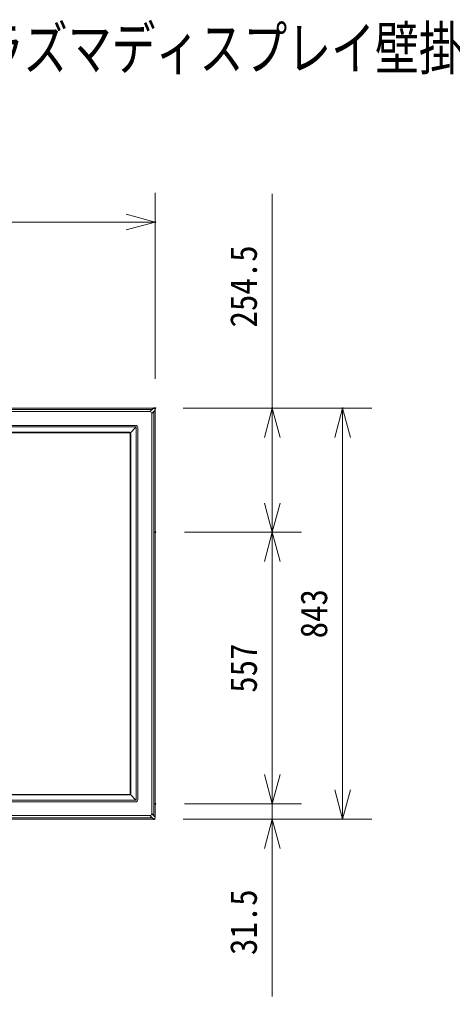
# Model space of a CAD drawing. Units: millimetres, scale not verified. Extents: x -98 to 63, y -194 to 57.
# Drawn here: x -11.8 to 17.8, y -10 to 56.8 of the extents above; entities that cross this region are included whole.
import ezdxf
from ezdxf.enums import TextEntityAlignment as Align

# ---------------------------------------------------------------- set-up
doc = ezdxf.new("R2010")
doc.units = ezdxf.units.MM
doc.header["$LTSCALE"] = 0.125
doc.header["$PDMODE"] = 32
doc.header["$PDSIZE"] = 0.0625
doc.linetypes.add('USER5', pattern=[1.4, 0.7, -0.7])
for name, color, linetype, lineweight in [('0-0_0', 7, 'Continuous', 9), ('0-5_GAIKEI', 1, 'USER5', 18), ('0-6_SUNPO', 3, 'Continuous', 18)]:
    doc.layers.add(name, color=color, linetype=linetype, lineweight=lineweight)
doc.layers.add('0-2_MOJI1', color=7, linetype='Continuous')
doc.layers.add('0-4_DEFPOINTS', color=7, linetype='Continuous')
doc.styles.add('ＭＳ ゴシック', font='')
doc.styles.get('ＭＳ ゴシック').set_extended_font_data('MS Gothic')

# ---------------------------------------------------------------- blocks, each defined once
blk = doc.blocks.new('_OPEN30')
at = {"layer": '0-0_0'}
blk.add_line((0, 0), (-1, 0), dxfattribs=at)
blk.add_lwpolyline([(-1, 0.26795), (0, 0), (-1, -0.26795)], dxfattribs=at)
blk = doc.blocks.new('D11')
at = {"layer": '0-4_DEFPOINTS'}
for p in [(-10.7835, 17.1346), (-2.7835, 17.1346), (-10.7835, -1.432)]:
    blk.add_point(p, dxfattribs=at)
at = {"layer": '0-6_SUNPO', "color": 7, "lineweight": 9}
for p, q in [((-8.7835, 17.1346), (-0.7835, 17.1346)), ((-2.7835, 0.568), (-2.7835, 15.1346)), ((-8.7835, -1.432), (-0.7835, -1.432))]:
    blk.add_line(p, q, dxfattribs=at)
at = {"layer": '0-6_SUNPO', "xscale": 2, "yscale": 2}
for p, rotation in [((-2.7835, 17.1346), 90), ((-2.7835, -1.432), 270)]:
    blk.add_blockref('_OPEN30', p, dxfattribs=dict(at, rotation=rotation))
at = {"layer": '0-6_SUNPO', "color": 7, "style": 'ＭＳ ゴシック', "width": 0.9}
blk.add_text('557', height=1.833, rotation=90, dxfattribs=at).set_placement((-3.2835, 6.1638), align=Align.BOTTOM_LEFT)
blk = doc.blocks.new('D10')
at = {"layer": '0-4_DEFPOINTS'}
for p in [(-10.7835, 25.618), (-2.7835, 25.618), (-10.7835, 17.1346)]:
    blk.add_point(p, dxfattribs=at)
at = {"layer": '0-6_SUNPO', "color": 7, "lineweight": 9}
for p, q in [((-2.7835, 25.618), (-2.7835, 40.2846)), ((-8.7835, 25.618), (-0.7835, 25.618)), ((-2.7835, 19.1346), (-2.7835, 23.618)), ((-8.7835, 17.1346), (-0.7835, 17.1346))]:
    blk.add_line(p, q, dxfattribs=at)
at = {"layer": '0-6_SUNPO', "xscale": 2, "yscale": 2}
for p, rotation in [((-2.7835, 25.618), 90), ((-2.7835, 17.1346), 270)]:
    blk.add_blockref('_OPEN30', p, dxfattribs=dict(at, rotation=rotation))
at = {"layer": '0-6_SUNPO', "color": 7, "style": 'ＭＳ ゴシック', "width": 0.9}
blk.add_text('254.5', height=1.833, rotation=90, dxfattribs=at).set_placement((-3.2835, 31.1388), align=Align.BOTTOM_LEFT)
blk = doc.blocks.new('D8')
at = {"layer": '0-4_DEFPOINTS'}
for p in [(-10.7772, 38.3413), (-57.4106, 25.6177), (-10.7772, 25.6177)]:
    blk.add_point(p, dxfattribs=at)
at = {"layer": '0-6_SUNPO', "color": 7, "lineweight": 9}
for p, q in [((-57.4106, 27.6177), (-57.4106, 40.3413)), ((-10.7772, 27.6177), (-10.7772, 40.3413)), ((-55.4106, 38.3413), (-12.7772, 38.3413))]:
    blk.add_line(p, q, dxfattribs=at)
at = {"layer": '0-6_SUNPO', "xscale": 2, "yscale": 2, "rotation": 180}
blk.add_blockref('_OPEN30', (-57.4106, 38.3413), dxfattribs=at)
at = {"layer": '0-6_SUNPO', "xscale": 2, "yscale": 2}
blk.add_blockref('_OPEN30', (-10.7772, 38.3413), dxfattribs=at)
at = {"layer": '0-6_SUNPO', "color": 7, "style": 'ＭＳ ゴシック', "width": 0.9}
blk.add_text('1399', height=1.833, dxfattribs=at).set_placement((-36.3439, 38.8413), align=Align.BOTTOM_LEFT)
blk = doc.blocks.new('D7')
at = {"layer": '0-4_DEFPOINTS'}
for p in [(-10.8644, 25.618), (2.0255, 25.618), (-10.8644, -2.477)]:
    blk.add_point(p, dxfattribs=at)
at = {"layer": '0-6_SUNPO', "color": 7, "lineweight": 9}
for p, q in [((-8.8644, 25.618), (4.0255, 25.618)), ((2.0255, -0.477), (2.0255, 23.618)), ((-8.8644, -2.477), (4.0255, -2.477))]:
    blk.add_line(p, q, dxfattribs=at)
at = {"layer": '0-6_SUNPO', "xscale": 2, "yscale": 2}
for p, rotation in [((2.0255, 25.618), 90), ((2.0255, -2.477), 270)]:
    blk.add_blockref('_OPEN30', p, dxfattribs=dict(at, rotation=rotation))
at = {"layer": '0-6_SUNPO', "color": 7, "style": 'ＭＳ ゴシック', "width": 0.9}
blk.add_text('843', height=1.833, rotation=90, dxfattribs=at).set_placement((1.5255, 9.883), align=Align.BOTTOM_LEFT)

msp = doc.modelspace()

# ---------------------------------------------------------------- linework, layer by layer
at = {"layer": '0-5_GAIKEI', "color": 7, "linetype": 'Continuous'}
for p, q in [((-49.0134, 30.2319), (-2.6464, 30.2319)), ((-2.5132, 30.0988), (-2.5132, 2.2651)), ((-49.0134, 2.1319), (-2.6464, 2.1319))]:
    msp.add_line(p, q, dxfattribs=at)
at = {"layer": '0-5_GAIKEI', "linetype": 'Continuous'}
for p, q in [((-48.9245, 30.1416), (-2.7353, 30.1416)), ((-2.8865, 29.9904), (-2.7353, 30.1416)), ((-2.7366, 30.1416), (-2.6464, 30.2319)), ((-2.5132, 30.0988), (-2.6035, 30.0085)), ((-2.8865, 29.9904), (-48.7732, 29.9904)), ((-2.6035, 30.0098), (-2.7547, 29.8586)), ((-2.7547, 29.8586), (-2.7547, 2.5052)), ((-2.6035, 2.354), (-2.6035, 30.0098)), ((-3.8687, 29.0512), (-47.7911, 29.0512)), ((-47.7866, 28.9455), (-3.8732, 28.9455)), ((-3.8385, 28.9316), (-4.2193, 28.5508)), ((-3.8246, 3.4669), (-3.8246, 28.8969)), ((-3.7189, 28.9014), (-3.7189, 3.4624)), ((-4.2879, 28.5787), (-47.3718, 28.5787)), ((-47.362, 28.5386), (-4.2977, 28.5386)), ((-4.2315, 28.4724), (-4.2315, 3.8914)), ((-4.1914, 28.4822), (-4.1914, 3.8816)), ((-3.8732, 3.4183), (-47.7866, 3.4183)), ((-47.3718, 3.7851), (-4.2879, 3.7851)), ((-47.362, 3.8252), (-4.2977, 3.8252)), ((-4.2193, 3.813), (-3.8385, 3.4322)), ((-47.7911, 3.3126), (-3.8687, 3.3126)), ((-2.7353, 2.2222), (-48.9245, 2.2222)), ((-48.7732, 2.3734), (-2.8865, 2.3734)), ((-2.7353, 2.2222), (-2.8865, 2.3734)), ((-2.7547, 2.5052), (-2.6035, 2.354)), ((-2.6464, 2.1319), (-2.7366, 2.2222)), ((-2.6035, 2.3553), (-2.5132, 2.2651))]:
    msp.add_line(p, q, dxfattribs=at)
at = {"layer": '0-5_GAIKEI', "color": 7, "linetype": 'Continuous'}
for centre, major_axis in [((-2.6467, 30.0984), (-0.0945, -0.0945)), ((-2.6467, 2.2654), (-0.0945, 0.0945))]:
    msp.add_ellipse(centre, major_axis=major_axis, ratio=0.997265, start_param=2.357564, end_param=3.9256213, dxfattribs=at)
at = {"layer": '0-5_GAIKEI', "linetype": 'Continuous'}
for centre, major_axis, ratio, start_param, end_param in [((-3.1275, 29.6176), (-0.3348, -0.3348), 0.49281, 2.7306286, 3.5525567), ((-3.8731, 28.8957), (-0.0494, 0.0084), 0.995515, 4.1175689, 4.8825404), ((-3.8691, 28.901), (-0.1064, -0.1064), 0.997265, 2.357564, 3.9256213), ((-3.8744, 28.897), (-0.0084, 0.0494), 0.995515, 4.5422375, 5.3072091), ((-4.2987, 28.4714), (-0.0478, -0.0478), 0.985257, 2.3636208, 3.9195645), ((-4.2904, 28.477), (-0.0578, -0.0848), 0.973581, 2.9680855, 3.7270003), ((-4.2931, 28.4797), (-0.0848, -0.0578), 0.973581, 2.556185, 3.3150998), ((-4.2987, 3.8924), (-0.0478, 0.0478), 0.985257, 2.3636208, 3.9195645), ((-4.2904, 3.8868), (-0.0578, 0.0848), 0.973581, 2.556185, 3.3150998), ((-4.2931, 3.8841), (-0.0848, 0.0578), 0.973581, 2.9680855, 3.7270003), ((-3.8731, 3.4681), (0.0494, 0.0084), 0.995515, 4.5422375, 5.3072091), ((-3.8691, 3.4628), (-0.1064, 0.1064), 0.997265, 2.357564, 3.9256213), ((-3.8744, 3.4668), (0.0084, 0.0494), 0.995515, 4.1175689, 4.8825404), ((-3.1275, 2.7462), (-0.3348, 0.3348), 0.49281, 2.7306286, 3.5525567)]:
    msp.add_ellipse(centre, major_axis=major_axis, ratio=ratio, start_param=start_param, end_param=end_param, dxfattribs=at)
at = {"layer": '0-6_SUNPO'}
for p, q in [((5.4805, 5.1769), (5.4805, 7.1769)), ((-0.5195, 3.1769), (7.4805, 3.1769)), ((5.4805, 3.1769), (5.4805, 2.1319)), ((-0.5195, 2.1319), (7.4805, 2.1319)), ((5.4805, 0.1319), (5.4805, -9.9941))]:
    msp.add_line(p, q, dxfattribs=at)

# ---------------------------------------------------------------- block references
for name in ['D8', 'D10', 'D7', 'D11']:
    msp.add_blockref(name, (8.264, 4.6089), dxfattribs=at)
at = {"layer": '0-6_SUNPO', "xscale": 2, "yscale": 2}
for p, rotation in [((5.4805, 3.1769), 270), ((5.4805, 2.1319), 90)]:
    msp.add_blockref('_OPEN30', p, dxfattribs=dict(at, rotation=rotation))

# ---------------------------------------------------------------- texts
at = {"layer": '0-2_MOJI1', "style": 'ＭＳ ゴシック', "width": 0.75}
msp.add_text('ハイビジョンプラズマディスプレイ壁掛け金具付（角度付）', height=2.933, dxfattribs=at).set_placement((-35.4997, 52.4964), align=Align.BOTTOM_LEFT)
at = {"layer": '0-6_SUNPO', "color": 7, "style": 'ＭＳ ゴシック', "width": 0.9}
msp.add_text('31.5', height=1.833, rotation=90, dxfattribs=at).set_placement((4.9805, -7.1608), align=Align.BOTTOM_LEFT)

doc.saveas('drawing.dxf')
